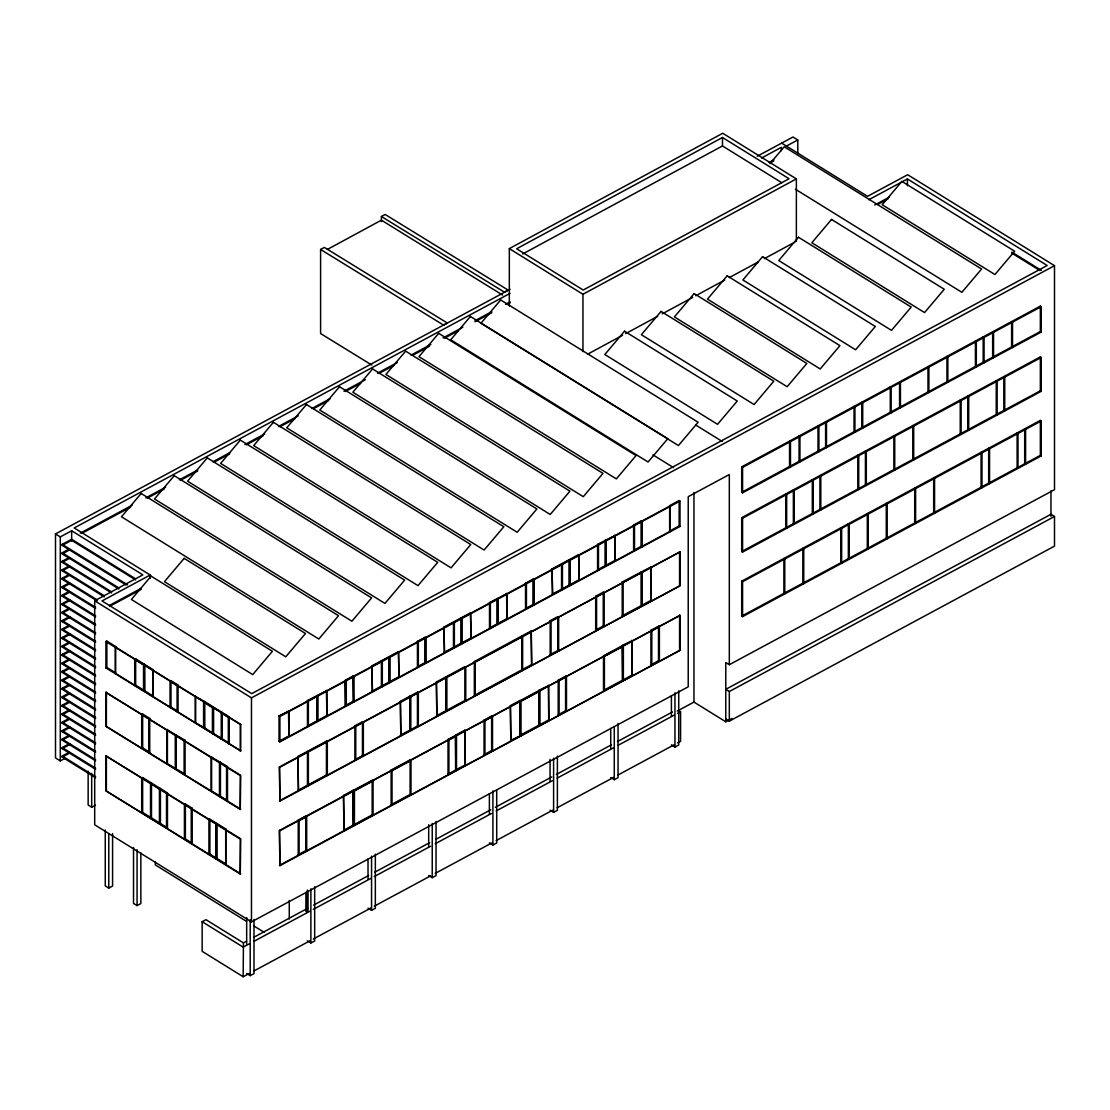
<?xml version="1.0" encoding="UTF-8"?>
<svg xmlns="http://www.w3.org/2000/svg" width="1110" height="1110" viewBox="0 0 1110 1110"><rect width="100%" height="100%" fill="white"/><g stroke="black" fill="none" stroke-linecap="round" stroke-linejoin="round"><path stroke-width="1.5" d="M246.489 941.238L243.437 942.889L243.173 976.745L249.278 973.47M769.979 163.614L784.215 146.784L981.573 269.022L961.87 292.318L795.44 189.241M320.596 249.472L324.384 247.419L447.358 323.052L443.57 325.105L320.596 249.472L320.596 333.555L371.836 365.079M381.396 216.505L385.17 214.466L508.144 290.099L504.356 292.138L381.396 216.505L381.396 221.667M327.381 249.445L381.396 220.168L502.594 295.066M509.323 305.999L509.323 248.612L722.749 133.256L796.37 178.904L796.37 241.342M722.485 137.487L516.636 248.765L583.208 290.029L789.057 178.752L722.485 137.487L722.485 145.951L781.815 182.734M522.741 253.94L722.485 145.951M509.323 248.612L582.944 294.275L796.37 178.904M587.523 354.243L622.585 335.289M625.638 333.638L657.647 316.336M662.226 313.866L692.709 297.383M695.762 295.732L724.719 280.067M729.298 277.597L758.255 261.946M764.36 258.644L794.843 242.16M153.249 696.164L135.656 685.175L134.712 685.689L134.712 659.34L135.656 658.827L153.249 669.816L152.778 696.428L153.249 669.816M143.537 664.821L144.494 664.307L144.494 690.656L144.411 664.349L144.411 690.697L143.537 691.169L143.537 664.821L134.712 659.34M170.038 681.249L170.982 680.735L178.044 685.12L178.044 711.468L177.1 711.982L177.1 685.633L170.038 681.249L170.038 707.597L170.982 707.084L178.044 711.468M177.1 685.633L178.044 685.12M222.194 712.509L222.194 738.871L204.545 727.91L203.588 728.41L203.588 702.061L204.545 701.562L229.27 716.893L229.27 743.242L228.313 743.755L228.313 717.407L221.251 713.022L222.194 712.509L222.194 738.871L229.27 743.242M212.426 707.542L213.37 707.028L213.37 733.377L213.356 707.042L213.356 733.391L212.426 733.89L212.426 707.542L203.588 702.061M228.313 717.407L229.27 716.893M222.194 738.858L221.251 739.371L221.251 713.022M64.56 758.616L60.287 760.919L55.5 757.95L55.5 533.938L510.087 289.266M757.214 156.26L792.998 137.002L797.785 139.957L797.785 153.777M510.073 293.359L74.203 527.958L150.183 575.022L150.183 578.407M761.543 158.008L781.357 147.352L781.357 150.738M55.5 533.938L60.287 536.907L71.664 530.774L142.857 574.869L94.697 600.788L94.697 824.799L251.471 921.883L688.228 686.812L688.228 496.669L729.312 474.553L729.312 664.696L1054.5 489.677L1054.5 265.665L907.675 174.728L867.534 196.331L781.62 143.121M786.407 146.09L797.785 139.957M80.295 533.147L132.118 505.258M145.84 497.877L165.654 487.207M179.362 479.825L197.649 469.988M212.898 461.788L229.659 452.755M244.894 444.555L264.707 433.899M278.43 426.517L298.243 415.848M311.952 408.466L330.239 398.629M343.961 391.233L365.301 379.759M377.483 373.196L397.297 362.526M411.019 355.144L430.833 344.488M443.029 337.926L462.828 327.256M475.024 320.693L491.785 311.674M505.508 304.293L510.073 301.823M769.161 162.379L773.739 159.923M81.821 533.383L130.591 507.131M147.352 498.113L164.127 489.094M180.888 480.075L197.649 471.042M214.41 462.024L229.659 453.823M246.42 444.791L263.181 435.772M279.956 426.753L295.191 418.553M313.478 408.702L328.713 400.502M345.488 391.483L360.722 383.269M379.01 373.432L394.258 365.232M412.545 355.38L429.306 346.362M444.541 338.161L458.263 330.78M475.024 321.747L491.785 312.729M507.034 304.528L510.073 302.891M770.687 162.615L773.739 160.978M126.11 584.998L62.188 545.412L62.188 544.344L71.664 539.252L135.587 578.837M62.188 545.412L71.664 540.306L135.587 579.892M118.839 588.966L62.188 553.876L62.188 552.822L68.959 549.173M62.188 553.876L70.305 549.505M111.583 592.934L62.188 562.34L62.188 561.285L68.959 557.636M62.188 562.34L70.305 557.969M104.312 596.902L62.188 570.804L62.188 569.749L68.959 566.1M62.188 570.804L70.305 566.433M97.056 600.871L62.188 579.281L62.188 578.213L68.959 574.578M62.188 579.281L70.305 574.897M95.599 608.433L62.188 587.745L62.188 586.677L68.959 583.041M62.188 587.745L70.305 583.361M95.599 616.896L62.188 596.209L62.188 595.154L68.959 591.505M62.188 596.209L70.305 591.838M95.599 625.374L62.188 604.673L62.188 603.618L68.959 599.969M62.188 604.673L70.305 600.302M95.599 633.838L62.188 613.136L62.188 612.082L68.959 608.433M62.188 613.136L70.305 608.766M95.599 642.302L62.188 621.614L62.188 620.545L68.959 616.91M62.188 621.614L70.305 617.229M150.183 575.022L102.023 600.94L251.72 693.639L1047.174 265.512L907.411 178.96L868.769 199.758M95.599 650.765L62.188 630.078L62.188 629.009L68.959 625.374M62.188 630.078L70.305 625.707M109.543 605.352L141.15 588.342M109.543 606.407L141.15 589.396M95.599 659.229L62.188 638.541L62.188 637.487L68.959 633.838M62.188 638.541L70.305 634.171M874.708 205.031L889.568 197.025M877.677 204.49L888.083 198.884M95.599 667.707L62.188 647.005L62.188 645.951L68.959 642.302M62.188 647.005L70.305 642.635M95.599 676.17L62.188 655.469L62.188 654.414L68.959 650.765M62.188 655.469L70.305 651.098M95.599 684.634L62.188 663.946L62.188 662.878L68.959 659.243M62.188 663.946L70.305 659.562M240.731 750.887L115.218 673.159L115.218 646.811L240.731 724.539L240.731 750.887L105.908 667.942L105.908 641.594L106.851 641.081L115.69 646.561L115.69 672.91L114.746 673.423M95.599 693.098L62.188 672.41L62.188 671.356L68.959 667.707M62.188 672.41L70.305 668.04M114.746 647.074L115.69 646.561M95.599 701.562L62.188 680.874L62.188 679.819L68.959 676.17M62.188 680.874L70.305 676.503M95.599 710.039L62.188 689.338L62.188 688.283L68.959 684.634M62.188 689.338L70.305 684.967M105.908 667.942L106.851 667.429L115.69 672.91M95.599 718.503L62.188 697.802L62.188 696.747L68.959 693.098M62.188 697.802L70.305 693.431M95.599 726.967L62.188 706.279L62.188 705.211L68.959 701.575M62.188 706.279L70.305 701.895M95.599 735.43L62.188 714.743L62.188 713.688L68.959 710.039M62.188 714.743L70.305 710.372M105.908 692.39L240.731 775.349L240.259 809.467L105.908 726.259L105.908 692.39L240.259 775.599L240.259 809.467M95.599 743.894L62.188 723.207L62.188 722.152L68.959 718.503M62.188 723.207L70.305 718.836M95.599 752.372L62.188 731.67L62.188 730.616L68.959 726.967M62.188 731.67L70.305 727.3M95.599 760.836L62.188 740.134L62.188 739.08L68.959 735.43M62.188 740.134L70.305 735.763M95.599 769.299L62.188 748.612L62.188 747.543L68.959 743.908M62.188 748.612L70.305 744.227M105.908 726.259L240.731 809.204M95.599 777.763L62.188 757.075L62.188 756.021L68.959 752.372M62.188 757.075L70.305 752.705M149.725 718.434L142.649 714.049L141.705 714.562L141.705 748.431L142.649 747.918L149.725 752.303L148.768 752.802L148.768 718.947L149.725 718.434L149.725 752.303M204.518 701.562L195.207 696.345L195.207 722.693L204.518 727.924L204.518 701.562L204.518 727.924M105.908 755.896L240.731 838.841L240.259 874.028L105.908 790.82L105.908 755.896L240.259 839.091L240.259 874.028M185.079 740.328L166.93 729.631L166.93 763.5L185.079 774.197L184.121 774.697L184.121 740.842L185.079 740.328L185.079 774.197M94.697 600.788L251.471 697.871L1054.5 265.665M105.908 790.82L240.731 873.764M167.457 792.915L142.649 777.555L141.705 778.068L141.705 812.992L142.649 812.478L167.457 827.838L166.514 828.351L166.514 793.428L167.457 792.915L167.457 827.838M105.908 641.594L240.731 724.539M88.148 771.2L88.148 805.055L91.686 807.247L95.474 805.208M670.537 531.593L669.649 531.038L669.649 505.647L679.14 500.541L680 501.096L680 526.487L279.914 741.827L279.026 741.286L279.026 715.881L288.947 711.052L288.947 736.457L288.503 710.788M307.47 700.577L308.358 701.131L308.358 726.523L307.47 725.982L307.47 700.577L326.881 690.642L326.881 716.047L326.437 690.378M345.39 680.208L346.278 680.763L346.278 706.071L345.39 705.516L345.39 680.208L352.98 676.087L353.868 676.67L353.868 701.992L352.98 701.437L345.404 705.558L345.404 680.166L345.848 705.835M371.947 665.875L372.391 691.544L371.947 665.875L398.504 651.584L398.948 677.253L398.504 651.584M417.443 641.386L418.331 641.927L418.331 667.332L417.443 666.777L417.457 641.372L425.047 637.293L425.033 662.698L425.921 663.253L425.921 637.848L425.033 637.306M444.014 627.094L444.444 652.763L444.014 627.094L470.557 612.803L471.001 638.472L470.557 612.803M489.51 602.605L490.384 603.146L490.384 628.551L489.51 627.996L489.51 602.605L507.02 593.683L507.02 619.089L506.576 593.406M525.529 583.208L526.417 583.763L526.417 609.154L525.529 608.613L525.543 583.208L533.133 579.129L534.007 579.67L534.007 605.075L533.119 604.534L533.133 579.129M552.086 568.917L552.53 594.585L552.086 568.917L578.643 554.625L579.073 580.308L578.643 554.625M597.582 544.427L598.47 544.982L598.47 570.373L597.582 569.832L597.582 544.427L615.106 535.506L615.106 560.911L614.663 535.242M633.616 525.044L634.504 525.585L634.504 550.99L633.616 550.435L633.63 525.03L641.205 520.951L642.079 521.506L642.079 546.897L641.192 546.356L641.205 520.951M741.702 466.866L1040.347 306.124L1041.222 306.665L1041.222 332.07L742.576 492.812L741.702 492.271L741.702 466.866L742.576 467.407L742.576 492.812M279.47 716.158L670.093 505.91L670.093 531.315L279.47 741.563M279.026 715.881L279.914 716.436L680 501.096M742.576 467.407L1041.222 306.665M227.495 766.594L211.122 757.006L211.122 790.875L227.495 800.463L226.551 800.976L226.551 767.107L227.495 766.594L227.495 800.463M160.381 788.53L159.438 789.043L159.438 823.967L160.381 823.467L160.326 788.502L160.326 823.426M279.026 741.286L288.503 736.18M307.47 725.982L326.437 715.77M371.947 691.266L398.504 676.989M417.443 666.777L425.047 662.698M444.014 652.486L470.557 638.194M489.51 627.996L506.576 618.811M525.529 608.613L533.133 604.52M552.086 594.322L578.643 580.03M597.582 569.832L614.663 560.633M633.616 550.435L641.205 546.342M669.649 531.038L679.14 525.932L680 526.487M741.702 492.271L1040.347 331.529L1041.222 332.07M192.21 808.246L185.37 804.015L184.426 804.514L184.426 839.438L185.37 838.938L192.21 843.17L191.253 843.683L191.253 808.746L192.21 808.246L192.21 843.17M297.993 756.479L298.437 790.625L297.993 756.479L326.437 741.175L327.311 741.716L327.311 775.585L326.437 775.044L326.437 741.175M354.881 725.857L355.755 726.412L355.755 760.281L354.881 759.726L354.881 725.857L362.457 721.778L363.345 722.332L363.345 756.188L362.457 755.646L362.457 721.778M400.391 701.367L400.821 735.514L400.391 701.367L417.443 692.182L418.331 692.737L418.331 726.592L417.443 726.051L417.443 692.182M436.41 681.984L436.854 716.116L436.41 681.984L464.854 666.666L465.742 667.221L465.742 701.09L464.854 700.535L464.854 666.666M474.331 661.56L475.219 662.115L475.219 695.984L474.331 695.429L474.331 661.56L531.218 630.952L531.662 665.084L531.218 630.952M550.185 620.74L551.06 621.295L551.06 655.164L550.185 654.609L550.185 620.74L557.761 616.66L558.649 617.202L558.649 651.071L557.761 650.529L557.761 616.66M595.695 596.25L596.569 596.792L596.569 630.66L595.695 630.119L595.695 596.25L603.271 592.171L604.159 592.712L604.159 626.581L603.271 626.04L603.271 592.171M622.238 581.959L623.126 582.514L623.126 616.369L622.238 615.828L622.238 581.959L651.126 566.919L651.126 600.788L650.682 566.655M741.702 517.662L1040.347 356.921L1041.222 357.475L1041.222 391.331L742.576 552.072L741.702 551.531L741.702 517.662L742.576 518.217L742.576 552.072M279.47 766.954L680 551.892L680 585.761L279.914 801.101L279.47 766.954L279.914 801.101M279.914 767.232L680 551.892M742.576 518.217L1041.222 357.475M225.732 829.004L209.887 819.194L208.93 819.693L208.93 854.631L209.887 854.117L225.732 863.927L225.732 829.004L225.732 863.927M216.95 823.564L216.006 824.078L216.006 859.001L216.95 858.488L216.894 823.537M105.256 830.003L105.256 885.891L108.78 888.083L112.582 886.03L112.582 833.541M297.993 790.348L326.437 775.044M354.881 759.726L362.457 755.646M400.391 735.236L417.443 726.051M436.41 715.839L464.854 700.535M474.331 695.429L531.218 664.807M550.185 654.609L557.761 650.529M595.695 630.119L603.271 626.04M622.238 615.828L650.682 600.51M741.702 551.531L1040.347 390.789L1041.222 391.331M279.47 800.823L680 585.761M133.533 847.527L133.533 903.401L137.071 905.593L140.859 903.554L140.859 852.758M343.531 795.468L343.975 830.668L343.531 795.468L353.008 790.362L353.452 825.562L353.008 790.362M455.849 735.528L455.849 770.451L455.405 735.25L464.882 730.158L465.326 765.345L464.882 730.158M510.392 705.655L510.836 740.856L510.392 705.655L519.869 700.563L520.965 701.27L520.965 735.833L520.077 735.292L520.077 700.715L539.044 690.517L539.044 725.08L539.932 725.635L539.932 691.058L538.836 690.351L548.756 685.522L548.756 720.446L548.312 685.245M622.71 645.715L622.71 680.638L622.266 645.451L632.187 640.623L632.187 675.546L631.743 640.345M741.702 581.168L1040.347 420.426L1041.222 420.967L1041.222 455.891L742.576 616.633L741.702 616.092L741.702 581.168L742.576 581.709L742.576 616.633M298.229 820.124L299.117 820.678L299.117 855.241L298.229 854.7L298.229 820.124L305.819 816.044L306.693 816.599L306.693 851.162L305.819 850.621L305.819 816.044M353.535 790.362L354.423 790.903L354.423 825.479L353.535 824.938L353.535 790.362L372.183 780.33L373.057 780.871L373.057 815.448L372.183 814.893L372.183 780.33M391.136 770.118L392.024 770.673L392.024 805.236L391.136 804.695L391.136 770.118L410.103 759.92L410.991 760.461L410.991 795.038L410.103 794.482L410.103 759.92M448.024 739.496L448.912 740.051L448.912 774.627L448.024 774.072L448.024 739.496L455.613 735.417L455.613 769.993L456.501 770.534L456.501 735.972L455.405 735.25M484.057 720.112L484.945 720.654L484.945 755.23L484.057 754.689L484.057 720.112L491.633 716.033L492.521 716.574L492.521 751.151L491.633 750.596L491.633 716.033M558.205 680.208L559.093 680.749L559.093 715.326L558.205 714.771L558.205 680.208L565.587 676.226L566.475 676.767L566.475 711.343L565.587 710.802L565.587 676.226M603.507 655.816L604.395 656.357L604.395 690.933L603.507 690.392L603.507 655.816L622.474 645.604L622.474 680.18L623.362 680.721L623.362 646.159L622.266 645.451M650.918 630.3L651.806 630.841L651.806 665.417L650.918 664.876L650.918 630.3L658.508 626.22L659.382 626.762L659.382 661.338L658.508 660.783L658.508 626.22M279.47 830.46L680 615.384L680 650.321L279.914 865.661L279.47 830.46L279.914 865.661M279.914 830.738L680 615.384M742.576 581.709L1041.222 420.967M299.117 820.678L306.693 816.599M354.423 790.903L373.057 780.871M392.024 770.673L410.991 760.461M448.912 740.051L456.501 735.972M484.945 720.654L492.521 716.574M520.965 701.27L539.932 691.058M559.093 680.749L566.475 676.767M604.395 656.357L623.362 646.159M651.806 630.841L659.382 626.762M298.229 854.7L305.819 850.621M343.531 830.391L353.008 825.299M353.535 824.938L372.183 814.893M391.136 804.695L410.103 794.482M448.024 774.072L464.882 765.081M484.057 754.689L491.633 750.596M510.392 740.578L520.312 735.75L520.312 700.826M520.077 735.292L548.312 720.168M558.205 714.771L565.587 710.802M603.507 690.392L631.743 675.269M650.918 664.876L658.508 660.783M741.702 616.092L1040.347 455.35L1041.222 455.891M279.47 865.384L680 650.321M243.173 976.745L202.159 951.339L202.159 921.716L205.947 919.677L243.437 942.889M254.121 937.131L307.553 908.368M313.658 905.094L368.631 875.499M374.736 872.224L429.695 842.643M435.8 839.354L490.759 809.773M495.351 807.303L551.837 776.903M556.415 774.433L611.374 744.852M617.479 741.563L672.452 711.982M677.211 711.08L693.958 702.075L725.774 721.778L731.879 718.489M249.278 943.833L243.173 947.121L202.159 921.716M253.843 941.377L310.231 911.033M313.284 909.381L371.198 878.218M374.237 876.581L430.625 846.222M435.203 843.766L491.591 813.422M496.156 810.952L552.544 780.607M557.123 778.152L613.511 747.793M618.076 745.337L674.464 714.979M677.516 713.341L680.569 711.704L680.569 741.341L677.516 742.979M1054.5 516.483L1050.962 514.291L725.774 689.324L729.312 691.516L1054.5 516.483L1054.5 546.12L729.312 721.153L725.774 718.961M253.843 971.014L310.231 940.656M313.284 939.018L371.198 907.855M374.237 906.204L430.625 875.859M435.203 873.404L491.591 843.045M496.156 840.589L552.544 810.245M557.123 807.775L613.511 777.43M618.076 774.974L674.464 744.616M246.67 973.47L250.208 975.662L253.996 973.609L253.996 919.427M307.345 940.808L310.883 943L314.671 940.961L314.671 886.765M368.021 908.146L371.559 910.339L375.346 908.299L375.346 854.117M428.696 875.485L432.234 877.677L436.036 875.637L436.036 821.455M489.385 842.837L492.909 845.029L496.711 842.976L496.711 790.486M550.06 810.175L553.599 812.367L557.387 810.328L557.387 756.132M610.736 777.513L614.274 779.706L618.062 777.666L618.062 723.484M671.411 744.852L674.949 747.044L678.737 745.004L678.737 690.822M1011.862 252.109L1041.291 270.341M1011.862 253.177L1039.82 270.479M695.679 425.005L722.194 441.419M652.902 454.85L673.534 467.615M669.649 505.647L670.537 506.188M605.172 540.348L606.06 540.889L606.06 566.294L605.172 565.753L605.186 540.334M729.312 664.696L725.774 662.517L725.774 721.778M678.21 710.247L680.569 711.704M409.867 696.261L410.756 696.816L410.756 730.685L409.867 730.13L409.867 696.261M62.188 544.344L127.567 584.831M62.188 552.822L118.839 587.912M62.188 561.285L111.583 591.88M62.188 569.749L104.312 595.848M62.188 578.213L97.056 599.816M62.188 586.677L95.599 607.378M62.188 595.154L95.599 615.842M62.188 603.618L95.599 624.306M62.188 612.082L95.599 632.769M62.188 620.545L95.599 641.247M62.188 629.009L95.599 649.711M62.188 637.487L95.599 658.174M62.188 645.951L95.599 666.638M62.188 654.414L95.599 675.116M62.188 662.878L95.599 683.58M62.188 671.356L95.599 692.043M62.188 679.819L95.599 700.507M62.188 688.283L95.599 708.971M62.188 696.747L95.599 717.449M62.188 705.211L95.599 725.912M62.188 713.688L95.599 734.376M62.188 722.152L95.599 742.84M62.188 730.616L95.599 751.303M62.188 739.08L95.599 759.781M62.188 747.543L95.599 768.245M62.188 756.021L95.599 776.709M246.573 921.425L155.317 864.912L155.317 861.526M253.94 925.976L264.236 932.358M1050.962 490.87L1050.962 516.275M1040.347 306.124L1040.347 331.529M1040.347 356.921L1040.347 390.789M1040.347 420.426L1040.347 455.35M907.411 178.96L907.411 185.731M729.312 691.516L729.312 721.153M693.958 492.493L693.958 702.075M679.57 551.615L679.57 585.483M679.57 615.12L679.57 650.044M679.14 500.541L679.14 525.932M674.949 692.862L674.949 747.044M671.411 695.748L671.411 716.075M641.649 521.228L641.649 546.619M641.635 572.025L641.635 605.894M634.074 525.308L634.074 550.699M614.274 727.216L614.274 779.706M610.736 728.41L610.736 748.723M605.63 540.612L605.63 566.017M582.944 294.275L582.944 351.648M569.596 560.009L569.596 585.4M562.007 564.088L562.007 589.493M553.599 758.172L553.599 812.367M550.06 759.379L550.06 781.384M539.28 690.628L539.28 725.551L538.836 690.351M533.563 579.392L533.563 604.797M525.987 583.471L525.987 608.877M522.186 636.321L522.186 670.19M519.869 700.563L519.869 735.486M497.544 598.789L497.544 624.181M492.909 790.833L492.909 845.029M489.385 793.733L489.385 814.046M461.51 618.173L461.51 643.578M453.935 622.266L453.935 647.657M446.345 677.142L446.345 711.011M432.234 823.495L432.234 877.677M428.696 824.688L428.696 846.708M425.491 637.57L425.491 662.975M417.901 641.649L417.901 667.054M410.312 696.539L410.312 730.408M389.457 656.953L389.457 682.359M381.882 661.047L381.882 686.438M371.559 856.157L371.559 910.339M368.021 859.043L368.021 879.37M353.424 676.351L353.424 701.756L352.98 676.087M317.404 695.748L317.404 721.139M310.883 888.819L310.883 943M307.942 891.455L307.942 910.339M307.914 751.65L307.914 785.519M307.345 890.012L307.345 912.018M305.888 892.565L305.888 911.449M289.266 900.446L289.266 919.066M279.914 716.436L279.914 741.827M251.471 697.871L251.471 921.883M250.208 919.774L250.208 975.662M246.67 917.582L246.67 944.679M240.259 724.802L240.259 751.151M219.96 762.473L219.96 796.342M216.422 823.787L216.422 858.71M211.594 756.742L211.594 790.611M209.887 819.194L209.887 854.117M195.679 696.095L195.679 722.443M185.37 804.015L185.37 838.938M175.769 735.111L175.769 768.98M170.982 680.735L170.982 707.084M167.402 729.381L167.402 763.25M151.016 783.285L151.016 818.209M142.649 714.049L142.649 747.918M142.649 777.555L142.649 812.478M137.071 849.719L137.071 905.593M135.656 658.827L135.656 685.175M108.78 833.887L108.78 888.083M106.851 641.081L106.851 667.429M106.38 692.14L106.38 726.009M106.38 755.646L106.38 790.57M91.686 773.379L91.686 807.247M71.664 530.774L71.664 541.125M60.287 536.907L60.287 760.919M141.164 493.478L121.462 516.774L318.834 639.013L338.536 615.703L141.164 493.478M174.228 475.677L154.526 498.987L351.898 621.225L371.6 597.915L174.228 475.677M207.279 457.889L187.576 481.199L384.948 603.424L404.65 580.128L207.279 457.889M240.343 440.101L220.64 463.411L417.998 585.636L437.715 562.326L240.343 440.101M273.393 422.313L253.69 445.61L451.062 567.848L470.765 544.538L273.393 422.313M151.099 576.159L131.396 599.456L252.719 674.602L272.422 651.292L151.099 576.159M306.457 404.512L286.741 427.822L484.113 550.047L503.829 526.75L306.457 404.512M184.163 558.358L164.46 581.668L285.783 656.801L305.486 633.505L184.163 558.358M339.507 386.724L319.805 410.034L517.177 532.259L536.879 508.949L339.507 386.724M372.571 368.936L352.855 392.232L550.227 514.471L569.943 491.161L372.571 368.936M405.622 351.135L385.919 374.445L583.291 496.669L602.994 473.373L405.622 351.135M438.686 333.347L418.969 356.657L616.341 478.882L636.044 455.572L438.686 333.347M470.418 316.475L450.702 339.771L648.073 462.01L667.79 438.7L470.418 316.475M500.665 299.95L480.963 323.26L678.432 445.554L698.135 422.244L500.665 299.95M624.528 331.196L604.825 354.506L717.559 424.325L737.262 401.015L624.528 331.196M661.06 311.397L641.358 334.707L754.092 404.526L773.795 381.216L661.06 311.397M694.111 293.609L674.408 316.919L787.143 386.738L806.859 363.428L694.111 293.609M727.175 275.821L707.472 299.131L820.207 368.95L839.909 345.64L727.175 275.821M762.584 256.66L742.881 279.97L855.616 349.789L875.318 326.479L762.584 256.66M798.465 237.249L778.762 260.545L891.496 330.364L911.213 307.068L798.465 237.249M831.529 219.447L811.826 242.757L924.561 312.576L944.263 289.266L831.529 219.447M901.903 181.402L882.186 204.712L994.935 274.531L1014.637 251.221L901.903 181.402M176.24 734.848L175.283 735.361L175.283 769.23L176.24 768.717L176.24 734.848M151.487 783.022L150.544 783.535L150.544 818.458L151.487 817.945L151.487 783.022M220.432 762.223L219.475 762.736L219.475 796.591L220.432 796.092L220.432 762.223M1012.514 322.122L1011.626 321.581L1011.626 346.986L1012.514 347.527L1012.514 322.122M993.547 332.334L992.659 331.793L992.659 357.184L993.547 357.739L993.547 332.334M984.07 337.44L983.183 336.885L983.183 362.29L984.07 362.831L984.07 337.44M976.3 341.616L975.413 341.075L975.413 366.466L976.3 367.021L976.3 341.616M1004.73 377.123L1003.842 376.567L1003.842 410.436L1004.73 410.977L1004.73 377.123M997.141 381.202L996.253 380.647L996.253 414.516L997.141 415.071L997.141 381.202M947.843 356.934L946.955 356.393L946.955 381.785L947.843 382.339L947.843 356.934M928.876 367.146L927.988 366.591L927.988 391.996L928.876 392.538L928.876 367.146M1025.584 429.39L1024.697 428.848L1024.697 463.772L1025.584 464.313L1025.584 429.39M968.697 396.506L967.809 395.965L967.809 429.82L968.697 430.375L968.697 396.506M1017.995 433.469L1017.121 432.928L1017.121 467.851L1017.995 468.392L1017.995 433.469M961.107 400.585L960.233 400.044L960.233 433.913L961.107 434.454L961.107 400.585M900.432 382.45L899.558 381.896L899.558 407.301L900.432 407.842L900.432 382.45M891.15 387.445L890.275 386.904L890.275 412.296L891.15 412.851L891.15 387.445M989.551 448.787L988.677 448.232L988.677 483.155L989.551 483.71L989.551 448.787M981.975 452.866L981.087 452.311L981.087 487.235L981.975 487.789L981.975 452.866M913.71 426.101L912.822 425.56L912.822 459.429L913.71 459.97L913.71 426.101M862.706 402.75L861.832 402.208L861.832 427.6L862.706 428.155L862.706 402.75M854.922 406.94L854.048 406.399L854.048 431.79L854.922 432.345L854.922 406.94M894.743 436.313L893.869 435.758L893.869 469.627L894.743 470.182L894.743 436.313M934.564 478.382L933.676 477.827L933.676 512.751L934.564 513.306L934.564 478.382M826.478 422.3L825.604 421.744L825.604 447.052L826.478 447.608L826.478 422.3M866.299 451.617L865.425 451.076L865.425 484.931L866.299 485.486L866.299 451.617M818.903 426.379L818.014 425.838L818.014 451.146L818.903 451.687L818.903 426.379M915.611 488.58L914.723 488.039L914.723 522.963L915.611 523.504L915.611 488.58M858.724 455.697L857.836 455.156L857.836 489.024L858.724 489.565L858.724 455.697M799.935 436.535L799.061 435.994L799.061 461.385L799.935 461.94L799.935 436.535M790.459 441.641L789.571 441.1L789.571 466.491L790.459 467.046L790.459 441.641M887.167 503.898L886.279 503.343L886.279 538.267L887.167 538.822L887.167 503.898M820.803 476.107L819.915 475.566L819.915 509.435L820.803 509.976L820.803 476.107M813.214 480.2L812.326 479.645L812.326 513.514L813.214 514.055L813.214 480.2M868.2 514.096L867.312 513.555L867.312 548.479L868.2 549.02L868.2 514.096M849.233 524.308L848.359 523.754L848.359 558.677L849.233 559.232L849.233 524.308M794.247 490.398L793.372 489.857L793.372 523.726L794.247 524.267L794.247 490.398M786.671 494.477L785.783 493.936L785.783 527.805L786.671 528.346L786.671 494.477M841.658 528.388L840.769 527.833L840.769 562.77L841.658 563.311L841.658 528.388M803.737 548.798L802.849 548.257L802.849 583.18L803.737 583.721L803.737 548.798M784.77 559.01L783.882 558.455L783.882 593.378L784.77 593.933L784.77 559.01M642.079 572.302L641.192 571.761L641.192 605.616L642.079 606.171L642.079 572.302M570.027 560.286L569.139 559.731L569.139 585.137L570.027 585.692L570.027 560.286M562.437 564.366L561.563 563.825L561.563 589.216L562.437 589.771L562.437 564.366M497.974 599.067L497.086 598.526L497.086 623.917L497.974 624.472L497.974 599.067M522.63 636.599L521.742 636.058L521.742 669.913L522.63 670.468L522.63 636.599M461.94 618.464L461.066 617.909L461.066 643.314L461.94 643.856L461.94 618.464M454.365 622.543L453.477 621.988L453.477 647.394L454.365 647.935L454.365 622.543M446.775 677.419L445.887 676.878L445.887 710.747L446.775 711.288L446.775 677.419M389.887 657.245L389.013 656.69L389.013 682.095L389.887 682.636L389.887 657.245M382.312 661.324L381.424 660.769L381.424 686.174L382.312 686.715L382.312 661.324M317.835 696.025L316.947 695.471L316.947 720.876L317.835 721.417L317.835 696.025M308.358 751.928L307.47 751.373L307.47 785.242L308.358 785.797L308.358 751.928"/></g></svg>
